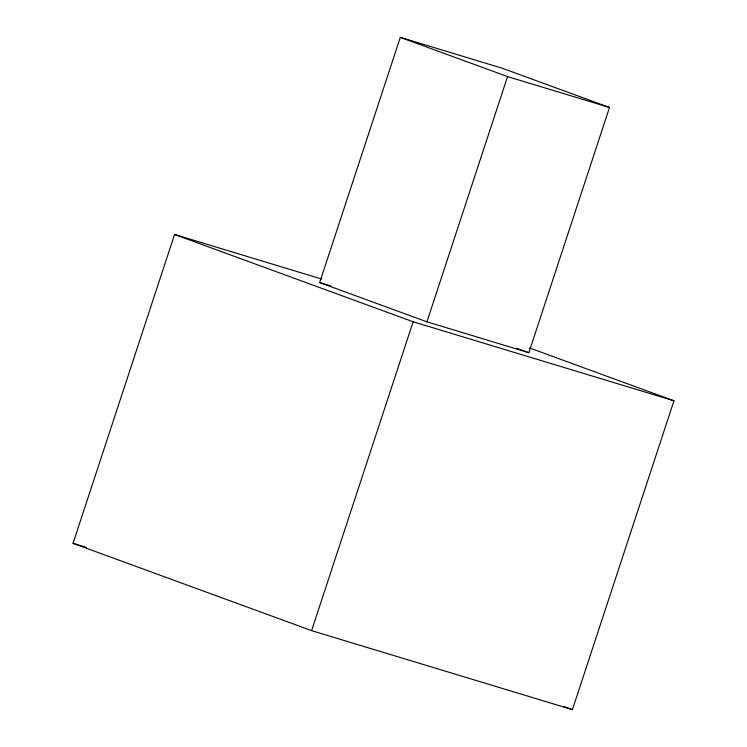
<?xml version="1.0" encoding="UTF-8"?>
<svg xmlns="http://www.w3.org/2000/svg" width="747" height="747" viewBox="0 0 747 747"><rect width="100%" height="100%" fill="white"/><g stroke="black" fill="none" stroke-linecap="round" stroke-linejoin="round"><path stroke-width="1.12" d="M529.511 347.934L673.971 400.794L572.426 709.65L311.602 630.636L73.029 543.34L174.574 234.483L321.705 279.051M319.679 282.581L400.308 37.35L502.245 68.229L609.496 107.475L528.867 352.705L426.929 321.826L319.679 282.581L330.762 285.933M311.602 630.636L413.147 321.78L174.574 234.483M426.929 321.826L507.549 76.596L400.308 37.35M507.549 76.596L609.496 107.475M413.147 321.78L673.971 400.794M73.029 543.34L86.409 547.392M516.831 348.298L528.867 352.705M563.668 706.447L572.426 709.65"/></g></svg>
